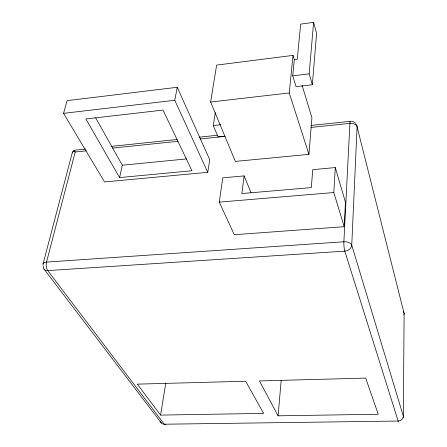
<?xml version="1.0" encoding="UTF-8"?>
<svg xmlns="http://www.w3.org/2000/svg" width="447" height="447" viewBox="0 0 447 447"><rect width="100%" height="100%" fill="white"/><g stroke="black" fill="none" stroke-linecap="round" stroke-linejoin="round"><path stroke-width="0.67" d="M344.196 226.69L345.447 202.234L335.3 167.58L312.721 169.642L311.336 187.6L241.849 193.557L244.118 175.894L222.774 177.845L219.265 202.111L234.289 234.709L344.196 226.69L333.797 192.54L335.3 167.58M294.322 59.686L297.249 59.317L300.669 24.116L313.604 22.35L316.593 33.408L312.341 84.734L296.076 86.645L292.718 75.828L294.322 59.686L293.02 55.389L216.639 65.1L210.621 102.028L235.368 161.412L308.938 154.349L311.911 117.678L302.116 85.383M312.341 84.734L309.168 73.839L313.604 22.35M278.09 415.827L259.433 380.928L365.696 378.095L378.251 414.252L278.09 415.827L281.169 380.498M308.938 154.349L289.231 92.942L293.02 55.389M207.76 172.313L209.732 159.708L177.263 87.266L67.078 100.664L63.558 113.342L104.553 181.951L207.76 172.313L174.771 100.273L177.263 87.266M224.902 136.179L218.086 136.888L213.258 125.551L215.303 112.622M160.585 415.101L137.29 384.141L245.649 381.246L263.618 413.397L160.585 415.101L165.792 382.99M119.578 177.576L85.88 118.947L163.015 110.091L191.959 170.748L119.578 177.576L122.322 165.222L95.658 117.801M73.923 151.589A4.761 1.363 40.3 0 0 73.431 151.499L72.52 151.824L72.649 152.958M43.057 263.948L72.487 151.902M73.302 150.7L73.884 150.376M292.718 75.828L309.168 73.839M63.558 113.342L174.771 100.273M210.621 102.028L289.231 92.942M213.258 125.551L220.857 124.73M85.545 149.08L74.476 150.242L75.208 152.002L46.522 262.093A6.118 2.833 86.3 0 0 47.751 270.597L164.261 424.214A4.822 1.676 89.9 0 0 165.541 424.354M111.052 146.404L177.208 139.47M199.066 137.179L217.538 135.24M310.961 125.451L350.381 121.316M86.305 150.846L75.208 152.002L73.872 151.527M112.666 148.102L177.872 141.302M200.066 138.989L225.042 136.391M311.056 127.423L349.9 123.378A6.208 4.124 1.3 0 1 357.092 126.842L404.105 313.453L403.356 416.258A5.191 2.185 2.9 0 1 402.881 417.47M122.322 165.222L186.488 158.92M219.265 202.111L333.797 192.54M351.582 121.299L353.219 121.662L355.443 123.115M43.951 268.988L161.317 422.974M244.118 175.894L251.013 192.584M355.6 123.875A6.23 4.509 -16 0 1 357.092 126.842L351.75 245.152L403.356 416.258A5.146 4.688 -8 0 1 398.16 421.04L164.261 424.214A4.805 4.04 -40.4 0 1 160.507 421.18M403.339 311.246A4.828 4.079 -10.8 0 1 404.105 313.453A4.844 2.453 1.6 0 1 403.848 314.599M43.186 265.239A6.202 3.157 13.6 0 1 46.522 262.093L343.877 241.766A6.778 3.833 2.8 0 1 351.75 245.152A6.772 5.409 -16.5 0 1 344.793 251.141L47.751 270.597A6.197 4.453 -35.3 0 1 43.465 266.311M350.895 121.919A6.185 0.944 85 0 0 349.9 123.378L343.877 241.766A6.722 1.129 86.1 0 0 344.793 251.141L398.16 421.04A5.191 0.637 87.3 0 0 398.657 421.203"/></g></svg>
